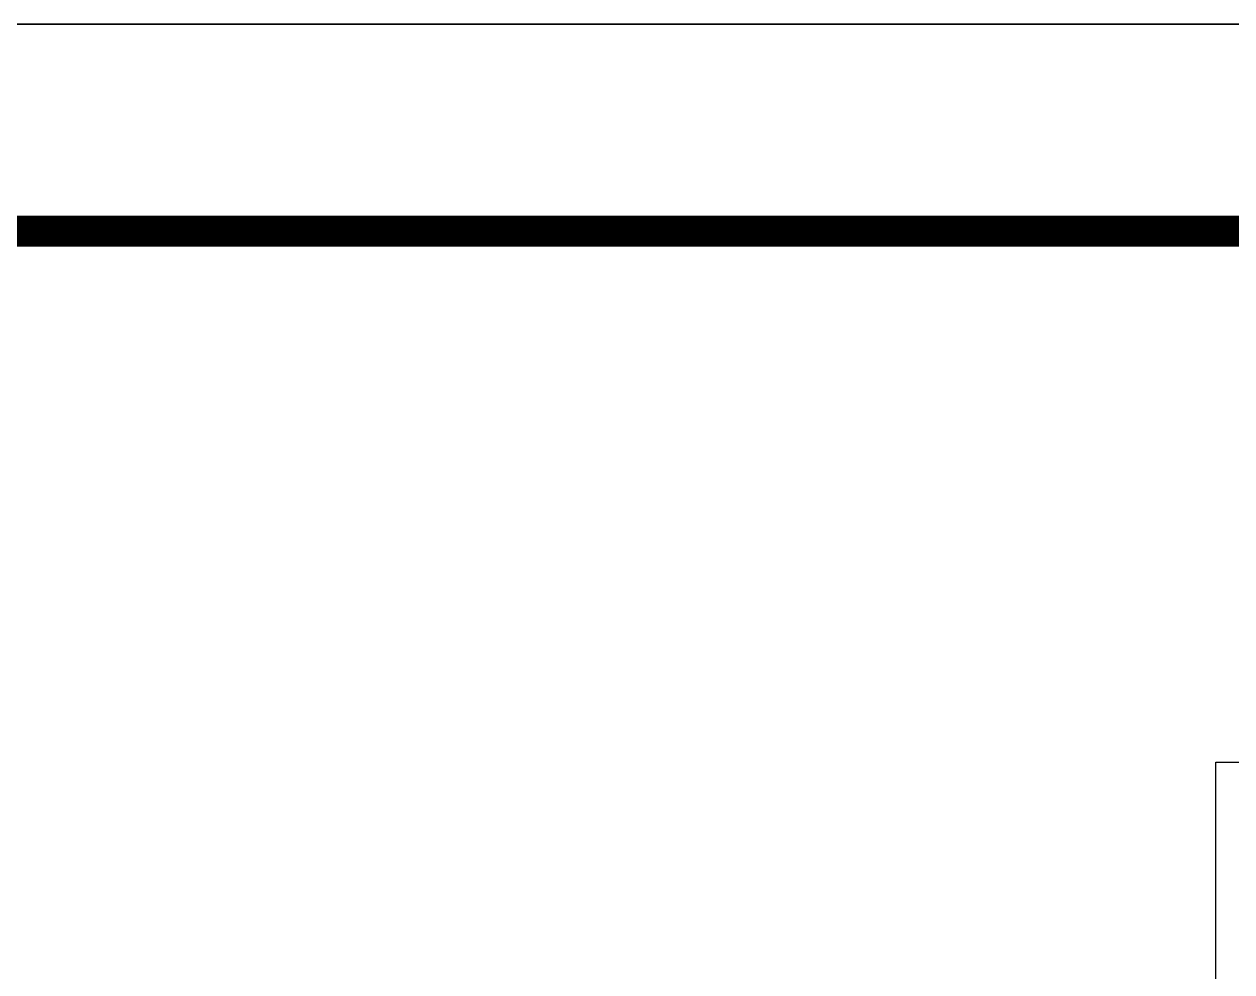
# Model space of a CAD drawing. Extents: x 396092 to 455492, y 17293 to 132793.
# Drawn here: x 400787 to 403703, y 46505 to 48793 of the extents above; entities that cross this region are included whole.
import ezdxf

# ---------------------------------------------------------------- set-up
doc = ezdxf.new("R2010")
doc.units = 0
doc.header["$LTSCALE"] = 1000
doc.header["$MEASUREMENT"] = 0
doc.layers.add('DIM_LEAD', color=3, linetype='Continuous')

# ---------------------------------------------------------------- blocks, each defined once
blk = doc.blocks.new('A$Ce900529c')
blk.add_lwpolyline([(955.471, -628.989), (1549.471, -628.989), (1549.471, -1048.989), (955.471, -1048.989)], close=True)
blk = doc.blocks.new('A$C8d334926')
blk.add_lwpolyline([(-90212, 32073), (-45662, 32073), (-45662, 11073), (-90212, 11073)], close=True)
at = {"const_width": 75}
blk.add_lwpolyline([(-46162, 31573), (-88962, 31573), (-88962, 11573), (-46162, 11573)], close=True, dxfattribs=at)

msp = doc.modelspace()

# ---------------------------------------------------------------- linework, layer by layer
at = {"layer": 'DIM_LEAD'}
for p, q in [((403663.7, 45624.2), (403663.7, 47011.6)), ((403663.7, 47011.6), (405314.9, 47011.6))]:
    msp.add_line(p, q, dxfattribs=at)

# ---------------------------------------------------------------- block references
at = {"xscale": 100, "yscale": 100, "zscale": 100}
msp.add_blockref('A$Ce900529c', (300545.2, 153692.1), dxfattribs=at)
msp.add_blockref('A$C8d334926', (486304.3, 16720.3))

doc.saveas('drawing.dxf')
